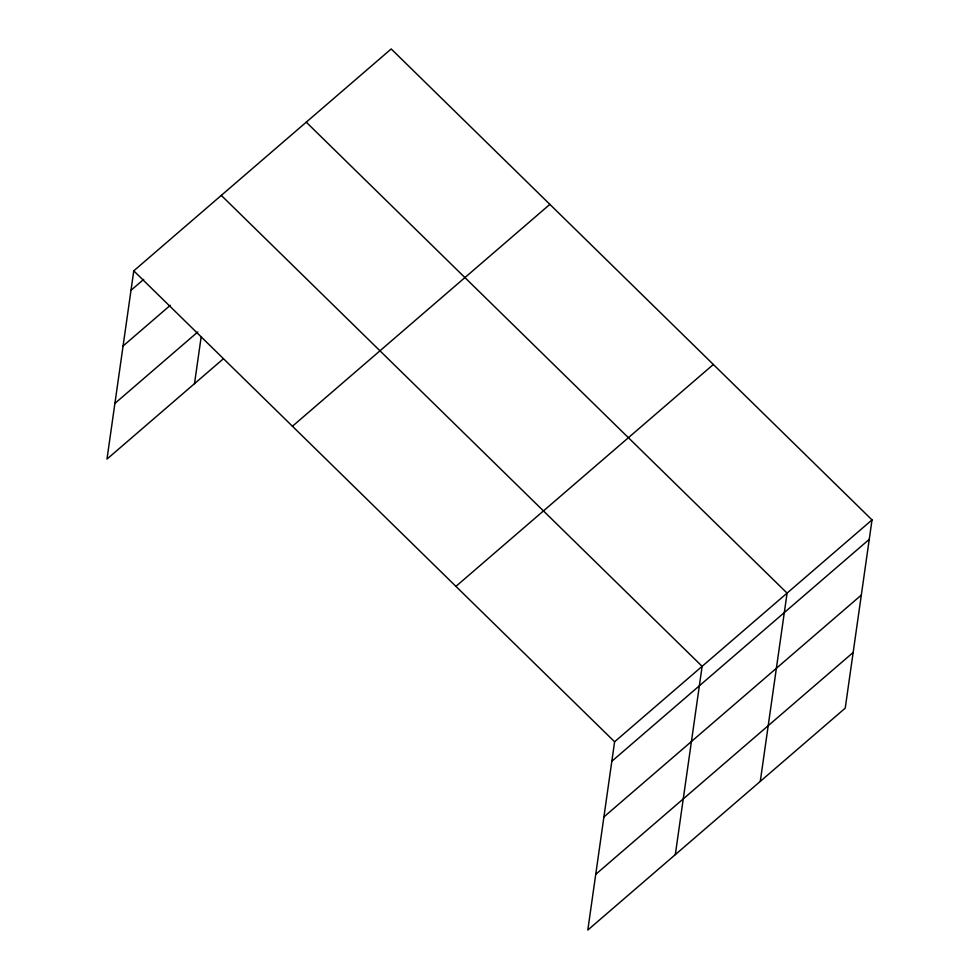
<?xml version="1.0" encoding="UTF-8"?>
<svg xmlns="http://www.w3.org/2000/svg" width="979" height="979" viewBox="0 0 979 979"><rect width="100%" height="100%" fill="white"/><g stroke="black" fill="none" stroke-linecap="round" stroke-linejoin="round"><path stroke-width="1.47" d="M872.02 519.898L614.604 741.776L587.804 930.05L845.232 708.16L872.02 519.898L391.196 48.95L133.768 270.84L106.98 459.102L223.2 358.926M194.503 383.67L201.148 336.996M675.326 854.606L702.127 666.332L221.291 195.396M760.279 781.389L787.079 593.115L306.243 122.167M131.002 290.31L143.668 279.394M123.073 346.015L170.285 305.313M114.898 403.409L197.819 331.93M292.44 426.244L549.868 204.366M455.92 586.372L713.348 364.482M611.826 761.258L869.254 539.368M603.896 816.951L861.324 595.073M595.734 874.345L853.162 652.467M133.768 270.84L614.604 741.776"/></g></svg>
